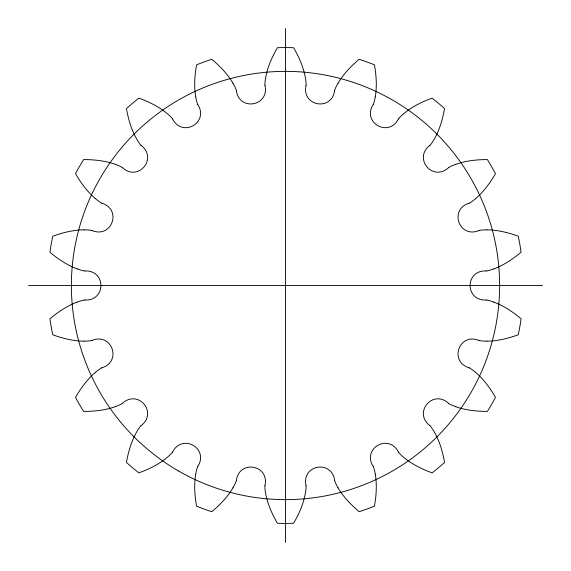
<?xml version="1.0" encoding="UTF-8"?>
<svg xmlns="http://www.w3.org/2000/svg" width="571" height="571" viewBox="0 0 571 571"><rect width="100%" height="100%" fill="white"/><g stroke="black" fill="none" stroke-linecap="round" stroke-linejoin="round"><path stroke-width="0.86" d="M264.973 485.693C269.683 464.715 239.063 459.312 236.315 480.639M306.027 85.307C301.317 106.285 331.937 111.688 334.685 90.361M195.696 474.237C193.94 484.815 194.69 495.657 196.56 506.163A237.914 237.914 0 0 0 211.791 511.709C219.978 504.864 227.522 497.034 232.975 487.805M375.304 96.763C377.06 86.185 376.31 75.343 374.44 64.837A237.914 237.914 0 0 0 359.209 59.291C351.022 66.136 343.478 73.966 338.025 83.195M197.744 466.6C209.343 448.499 182.42 432.954 172.542 452.054M373.256 104.4C361.657 122.501 388.58 138.046 398.458 118.946M141.094 425.666C158.188 412.619 138.203 388.801 122.387 403.376M429.906 145.334C412.812 158.381 432.797 182.199 448.613 167.624M95.386 372.356C87.249 379.33 80.854 388.123 75.522 397.366A237.914 237.914 0 0 0 83.63 411.413C94.301 411.42 105.114 410.278 115.228 406.716M475.614 198.644C483.751 191.67 490.146 182.877 495.478 173.634A237.914 237.914 0 0 0 487.37 159.587C476.699 159.58 465.886 160.722 455.772 164.284M101.859 367.824C122.387 361.414 111.752 332.194 91.91 340.48M469.141 203.176C448.613 209.586 459.248 238.806 479.09 230.52M77.149 302.095C67.114 305.863 58.092 311.937 49.927 318.804A237.914 237.914 0 0 0 52.739 334.777C62.767 338.432 73.316 341.058 84.037 341.165M493.851 268.905C503.886 265.137 512.908 259.063 521.073 252.196A237.914 237.914 0 0 0 518.261 236.223C508.233 232.568 497.684 229.942 486.963 229.835M84.779 300.053C106.263 301.045 106.263 269.955 84.779 270.947M486.221 270.947C464.737 269.955 464.737 301.045 486.221 300.053M84.037 229.835C73.316 229.942 62.767 232.568 52.739 236.223A237.914 237.914 0 0 0 49.927 252.196C58.092 259.063 67.114 265.137 77.149 268.905M486.963 341.165C497.684 341.058 508.233 338.432 518.261 334.777A237.914 237.914 0 0 0 521.073 318.804C512.908 311.937 503.886 305.863 493.851 302.095M28.55 285.5L542.45 285.5M91.91 230.52C111.752 238.806 122.387 209.586 101.859 203.176M479.09 340.48C459.248 332.194 448.613 361.414 469.141 367.824M115.228 164.284C105.114 160.722 94.301 159.58 83.63 159.587A237.914 237.914 0 0 0 75.522 173.634C80.854 182.877 87.249 191.67 95.386 198.644M455.772 406.716C465.886 410.278 476.699 411.42 487.37 411.413A237.914 237.914 0 0 0 495.478 397.366C490.146 388.123 483.751 379.33 475.614 372.356M122.387 167.624C138.203 182.199 158.188 158.381 141.094 145.334M448.613 403.376C432.797 388.801 412.812 412.619 429.906 425.666M172.542 118.946C182.42 138.046 209.343 122.501 197.744 104.4M398.458 452.054C388.58 432.954 361.657 448.499 373.256 466.6M232.975 83.195C227.522 73.966 219.978 66.136 211.791 59.291A237.914 237.914 0 0 0 196.56 64.837C194.69 75.343 193.94 86.185 195.696 96.763M338.025 487.805C343.478 497.034 351.022 504.864 359.209 511.709A237.914 237.914 0 0 0 374.44 506.163C376.31 495.657 377.06 484.815 375.304 474.237M236.315 90.361C239.063 111.688 269.683 106.285 264.973 85.307M334.685 480.639C331.937 459.312 301.317 464.715 306.027 485.693M285.5 28.55L285.5 542.45M486.963 341.115A39.435 39.435 0 0 1 479.076 340.559M469.184 367.745A39.435 39.435 0 0 1 475.579 372.399M455.794 406.666A39.435 39.435 0 0 1 448.57 403.447M429.97 425.609A39.435 39.435 0 0 1 434.395 432.168C439.763 441.44 442.682 451.947 444.552 462.439A237.914 237.914 0 0 1 432.133 472.859C422.097 469.219 412.333 464.444 404.047 457.642A39.435 39.435 0 0 1 398.394 452.111M373.341 466.571A39.435 39.435 0 0 1 375.254 474.244M338.068 487.777A39.435 39.435 0 0 1 334.606 480.675M306.113 485.7A39.435 39.435 0 0 1 305.285 493.558C303.437 504.114 298.918 514.036 293.608 523.279A237.914 237.914 0 0 1 277.392 523.279C272.046 514.043 267.635 504.107 265.665 493.572A39.435 39.435 0 0 1 264.887 485.7M236.394 480.675A39.435 39.435 0 0 1 232.932 487.777M195.746 474.244A39.435 39.435 0 0 1 197.659 466.571M172.606 452.111A39.435 39.435 0 0 1 166.918 457.599C158.717 464.501 148.881 469.191 138.867 472.859A237.914 237.914 0 0 1 126.448 462.439C128.289 451.925 131.294 441.483 136.562 432.14A39.435 39.435 0 0 1 141.03 425.609M122.43 403.447A39.435 39.435 0 0 1 115.206 406.666M95.421 372.399A39.435 39.435 0 0 1 101.816 367.745M91.924 340.559A39.435 39.435 0 0 1 84.037 341.115M77.164 302.145A39.435 39.435 0 0 1 84.765 299.968M84.765 271.032A39.435 39.435 0 0 1 77.164 268.855M84.037 229.885A39.435 39.435 0 0 1 91.924 230.441M101.816 203.255A39.435 39.435 0 0 1 95.421 198.601M115.206 164.334A39.435 39.435 0 0 1 122.43 167.553M141.03 145.391A39.435 39.435 0 0 1 136.605 138.832C131.237 129.56 128.318 119.054 126.448 108.561A237.914 237.914 0 0 1 138.867 98.141C148.903 101.781 158.667 106.556 166.953 113.358A39.435 39.435 0 0 1 172.606 118.889M197.659 104.429A39.435 39.435 0 0 1 195.746 96.756M232.932 83.223A39.435 39.435 0 0 1 236.394 90.325M264.887 85.3A39.435 39.435 0 0 1 265.715 77.442C267.563 66.886 272.082 56.964 277.392 47.721A237.914 237.914 0 0 1 293.608 47.721C298.954 56.957 303.365 66.893 305.335 77.428A39.435 39.435 0 0 1 306.113 85.3M334.606 90.325A39.435 39.435 0 0 1 338.068 83.223M375.254 96.756A39.435 39.435 0 0 1 373.341 104.429M398.394 118.889A39.435 39.435 0 0 1 404.082 113.401C412.283 106.499 422.119 101.809 432.133 98.141A237.914 237.914 0 0 1 444.552 108.561C442.711 119.075 439.706 129.517 434.438 138.86A39.435 39.435 0 0 1 429.97 145.391M448.57 167.553A39.435 39.435 0 0 1 455.794 164.334M475.579 198.601A39.435 39.435 0 0 1 469.184 203.255M479.076 230.441A39.435 39.435 0 0 1 486.963 229.885M493.836 268.855A39.435 39.435 0 0 1 486.235 271.032M486.235 299.968A39.435 39.435 0 0 1 493.836 302.145M178.438 470.939A214.125 214.125 0 0 0 499.625 285.5A214.125 214.125 0 0 0 178.438 100.061A214.125 214.125 0 0 0 178.438 470.939"/></g></svg>
